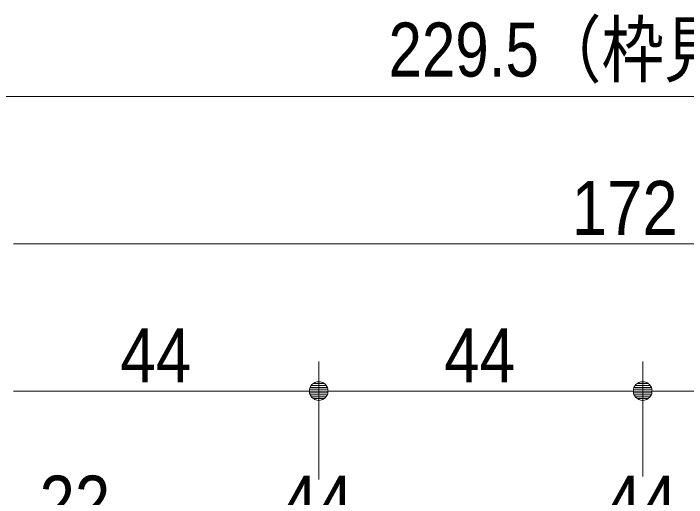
# Model space of a CAD drawing. Units: millimetres, scale not verified, with parts at other scales. Extents: x -6062 to 6062, y -3045 to 3045.
# Drawn here: x 733.4 to 1190.5, y 1268 to 1596.6 of the extents above; entities that cross this region are included whole.
import ezdxf
from ezdxf.enums import TextEntityAlignment as Align

# ---------------------------------------------------------------- set-up
doc = ezdxf.new("R2010")
doc.units = ezdxf.units.MM
doc.header["$LTSCALE"] = 20
doc.layers.add('0-1_0', color=7, linetype='Continuous', lineweight=9)
doc.layers.add('0-2_2寸法-1', color=7, linetype='Continuous', lineweight=9)
doc.styles.add('ＭＳ Ｐゴシック', font='')
doc.styles.get('ＭＳ Ｐゴシック').set_extended_font_data('MS PGothic')

# ---------------------------------------------------------------- blocks, each defined once
blk = doc.blocks.new('_Dot')
at = {"layer": '0-1_0'}
for p, q in [((-10, 0), (-20, 0)), ((9.78, 2), (-9.78, 2)), ((7.99, 6), (-7.99, 6)), ((9.16, -3.98), (-9.16, -3.98)), ((6, -7.98), (-6, -7.98))]:
    blk.add_line(p, q, dxfattribs=at)
for points in [[(10, 0), (9.92, 1.25), (9.69, 2.49), (9.3, 3.68), (8.76, 4.82), (8.09, 5.88), (7.29, 6.85), (6.37, 7.71), (5.36, 8.44), (4.26, 9.05), (3.09, 9.51), (1.87, 9.82), (0.63, 9.98), (-0.63, 9.98), (-1.87, 9.82), (-3.09, 9.51), (-4.26, 9.05), (-5.36, 8.44), (-6.37, 7.71), (-7.29, 6.85), (-8.09, 5.88), (-8.76, 4.82), (-9.3, 3.68), (-9.69, 2.49), (-9.92, 1.25), (-10, 0), (0, 0)], [(-10, 0), (-9.92, -1.25), (-9.69, -2.49), (-9.3, -3.68), (-8.76, -4.82), (-8.09, -5.88), (-7.29, -6.85), (-6.37, -7.71), (-5.36, -8.44), (-4.26, -9.05), (-3.09, -9.51), (-1.87, -9.82), (-0.63, -9.98), (0.63, -9.98), (1.87, -9.82), (3.09, -9.51), (4.26, -9.05), (5.36, -8.44), (6.37, -7.71), (7.29, -6.85), (8.09, -5.88), (8.76, -4.82), (9.3, -3.68), (9.69, -2.49), (9.92, -1.25), (10, 0), (0, 0)]]:
    blk.add_lwpolyline(points, close=True, dxfattribs=at)

msp = doc.modelspace()

# ---------------------------------------------------------------- linework, layer by layer
at = {"layer": '0-2_2寸法-1'}
for p, q in [((600.9, 1540.25), (1722.97, 1540.25)), ((733.4, 1440.25), (1567.97, 1440.25)), ((940.68, 1280.25), (940.68, 1360.25)), ((940.68, 1280.25), (940.68, 1360.25)), ((1160.68, 1282.25), (1160.68, 1360.25)), ((1160.68, 1282.25), (1160.68, 1360.25)), ((733.4, 1340.25), (927.97, 1340.25)), ((953.4, 1340.25), (1147.97, 1340.25)), ((1173.4, 1340.25), (1392.97, 1340.25))]:
    msp.add_line(p, q, dxfattribs=at)

# ---------------------------------------------------------------- block references
at = {"layer": '0-2_2寸法-1', "xscale": 0.6356201, "yscale": 0.6356201}
for p in [(940.68, 1340.25), (1160.68, 1340.25)]:
    msp.add_blockref('_Dot', p, dxfattribs=at)
at = {"layer": '0-2_2寸法-1', "xscale": 0.6356201, "yscale": 0.6356201, "rotation": 180}
for p in [(940.68, 1340.25), (1160.68, 1340.25)]:
    msp.add_blockref('_Dot', p, dxfattribs=at)

# ---------------------------------------------------------------- texts
at = {"layer": '0-2_2寸法-1', "style": 'ＭＳ Ｐゴシック'}
for s, height, width, p in [('229.5（枠見込み）', 36.69, 0.85, (988.07, 1542.78)), ('172', 36.66, 0.9, (1112.46, 1435.29)), ('44', 36.66, 0.9, (805.99, 1335.19)), ('44', 36.66, 0.9, (1025.99, 1335.19)), ('22', 36.66, 0.9, (751.09, 1235.19)), ('44', 36.66, 0.9, (915.99, 1235.19)), ('44', 36.66, 0.9, (1135.99, 1235.19))]:
    msp.add_text(s, height=height, dxfattribs=dict(at, width=width)).set_placement(p, align=Align.BOTTOM_LEFT)

doc.saveas('drawing.dxf')
